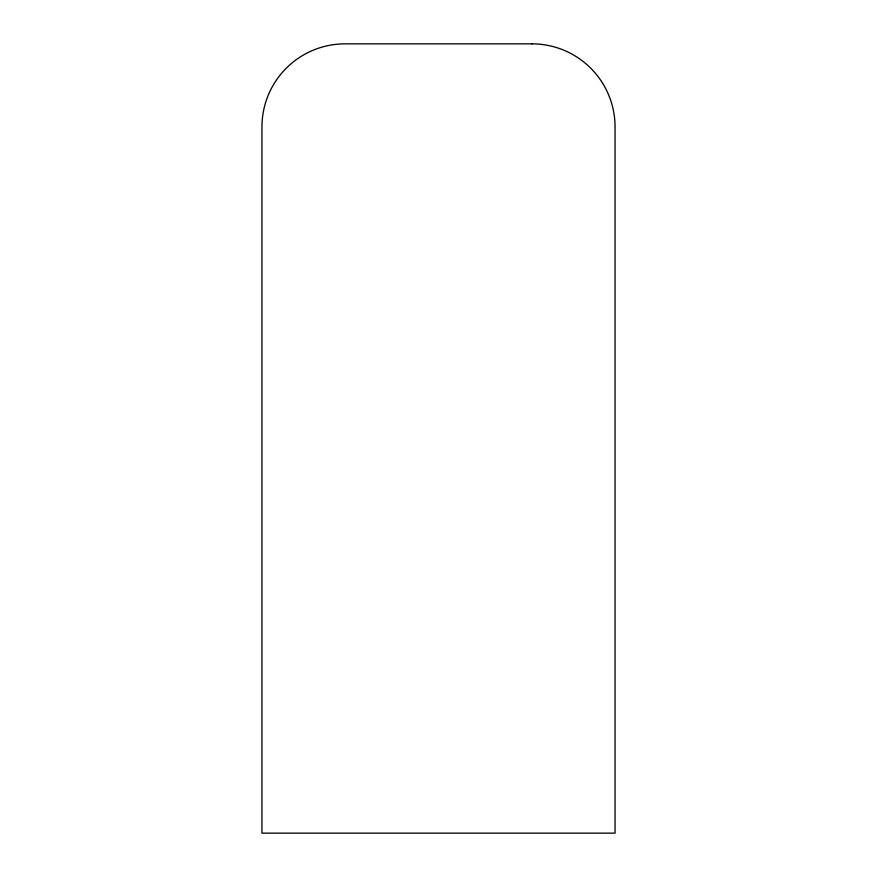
<?xml version="1.0" encoding="UTF-8"?>
<svg xmlns="http://www.w3.org/2000/svg" width="877" height="877" viewBox="0 0 877 877"><rect width="100%" height="100%" fill="white"/><g stroke="black" fill="none" stroke-linecap="round" stroke-linejoin="round"><path stroke-width="1.32" d="M531.966 43.85L345.034 43.85A83.085 83.085 0 0 0 261.949 126.935L261.949 833.15L615.051 833.15L615.051 126.935A83.085 83.085 0 0 0 531.966 43.85"/></g></svg>
